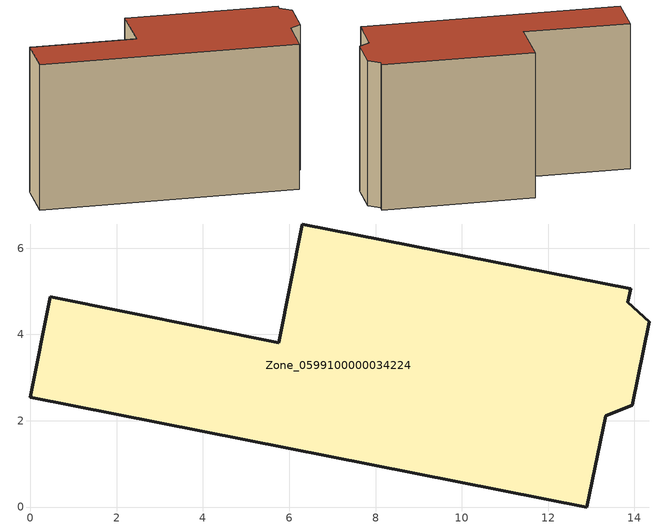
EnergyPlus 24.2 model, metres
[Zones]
Zone_0599100000034224
 floor ground (C_G): 12.9,0 0,2.54 0.46,4.87 5.76,3.81 6.3,6.56 13.91,5.06 13.85,4.75 14.34,4.3 13.95,2.36 13.33,2.12 z0
 wall outside (C_F): 5.76,3.81 0.46,4.87 0,2.54 12.9,0 13.33,2.12 13.95,2.36 14.34,4.3 13.85,4.75 13.91,5.06 6.3,6.56 5.76,3.81 z0:7.76
 roof outside (C_R): 13.91,5.06 6.3,6.56 5.76,3.81 0.46,4.87 0,2.54 12.9,0 13.33,2.12 13.95,2.36 14.34,4.3 13.85,4.75 z7.76
[BUILDING]
Pand.0599100000034224: North Axis=0; Terrain=City; Loads Convergence Tolerance Value=0.04; Temperature Convergence Tolerance Value=0.4; Solar Distribution=FullExterior; Maximum Number of Warmup Days=25; Minimum Number of Warmup Days=1
[Site:Location]
Rotterdam.The.Hague.AP_ZH_NLD Design_Conditions: Latitude=51.96; Longitude=4.45; Time Zone=1; Elevation=-4.5
[SITE:GROUNDTEMPERATURE:BUILDINGSURFACE]
18, 18, 18, 18, 18, 18, 18, 18, 18, 18, 18, 18
[MATERIAL] Thermal Absorptance=0.9; Solar Absorptance=0.7; Visible Absorptance=0.7
Name | Roughness | Thickness | Conductivity | Density | Specific Heat
G.TC.1946 | MediumSmooth | 0.15 | 1 | 540 | 1210
F.TC.1946 | Rough | 0.3 | 0.857143 | 1920 | 840
R.TC.1946 | MediumRough | 0.2 | 0.909091 | 1500 | 1000
[CONSTRUCTION]
C_G: G.TC.1946
C_F: F.TC.1946
C_R: R.TC.1946
[ZONE]
Zone_0599100000034224: Type=1; Multiplier=1; Ceiling Height=Autocalculate; Volume=Autocalculate; Floor Area=autocalculate; Part of Total Floor Area=Yes
[ZONEINFILTRATION:DESIGNFLOWRATE]
Infil_Zone_0599100000034224: Zone or ZoneList or Space or SpaceList=Zone_0599100000034224; Schedule=AlwaysOn; Design Flow Rate Calculation Method=Flow/Area; Flow Rate per Floor Area=0.003; Constant Term Coefficient=1; Temperature Term Coefficient=0; Velocity Term Coefficient=0; Velocity Squared Term Coefficient=0
[HVACTEMPLATE:ZONE:IDEALLOADSAIRSYSTEM]
Zone_0599100000034224: Maximum Heating Supply Air Temperature=50; Minimum Cooling Supply Air Temperature=13; Maximum Heating Supply Air Humidity Ratio=0.0156; Minimum Cooling Supply Air Humidity Ratio=0.0077; Heating Limit=NoLimit; Cooling Limit=NoLimit; Dehumidification Control Type=ConstantSensibleHeatRatio; Cooling Sensible Heat Ratio=0.7; Dehumidification Setpoint=60; Humidification Control Type=None; Humidification Setpoint=30; Outdoor Air Method=None; Outdoor Air Flow Rate per Person=0.00944; Outdoor Air Flow Rate per Zone Floor Area=0; Outdoor Air Flow Rate per Zone=0; Demand Controlled Ventilation Type=None; Outdoor Air Economizer Type=NoEconomizer; Heat Recovery Type=None; Sensible Heat Recovery Effectiveness=0.7; Latent Heat Recovery Effectiveness=0.65
[ZONECONTROL:THERMOSTAT]
ThermostatControl_Zone_0599100000034224: Zone or ZoneList=Zone_0599100000034224; Control Type Schedule=DualSetpointControlType; Control 1=Thermostat_Zone_0599100000034224; Temperature Difference Between Cutout And Setpoint=0
[THERMOSTATSETPOINT:DUALSETPOINT]
Thermostat_Zone_0599100000034224: Heating Setpoint Temperature Schedule=HeatingSetpoint_Zone_0599100000034224; Cooling Setpoint Temperature Schedule=CoolingSetpoint_Zone_0599100000034224
[SCHEDULE:COMPACT]
HeatingSetpoint_Zone_0599100000034224: Through: 12/31, For: AllDays, Until: 24:00, 21
CoolingSetpoint_Zone_0599100000034224: Through: 12/31, For: AllDays, Until: 24:00, 24
DualSetpointControlType: Through: 12/31, For: AllDays, Until: 24:00, 4
AlwaysOn: Through: 12/31, For: AllDays, Until: 24:00, 1
